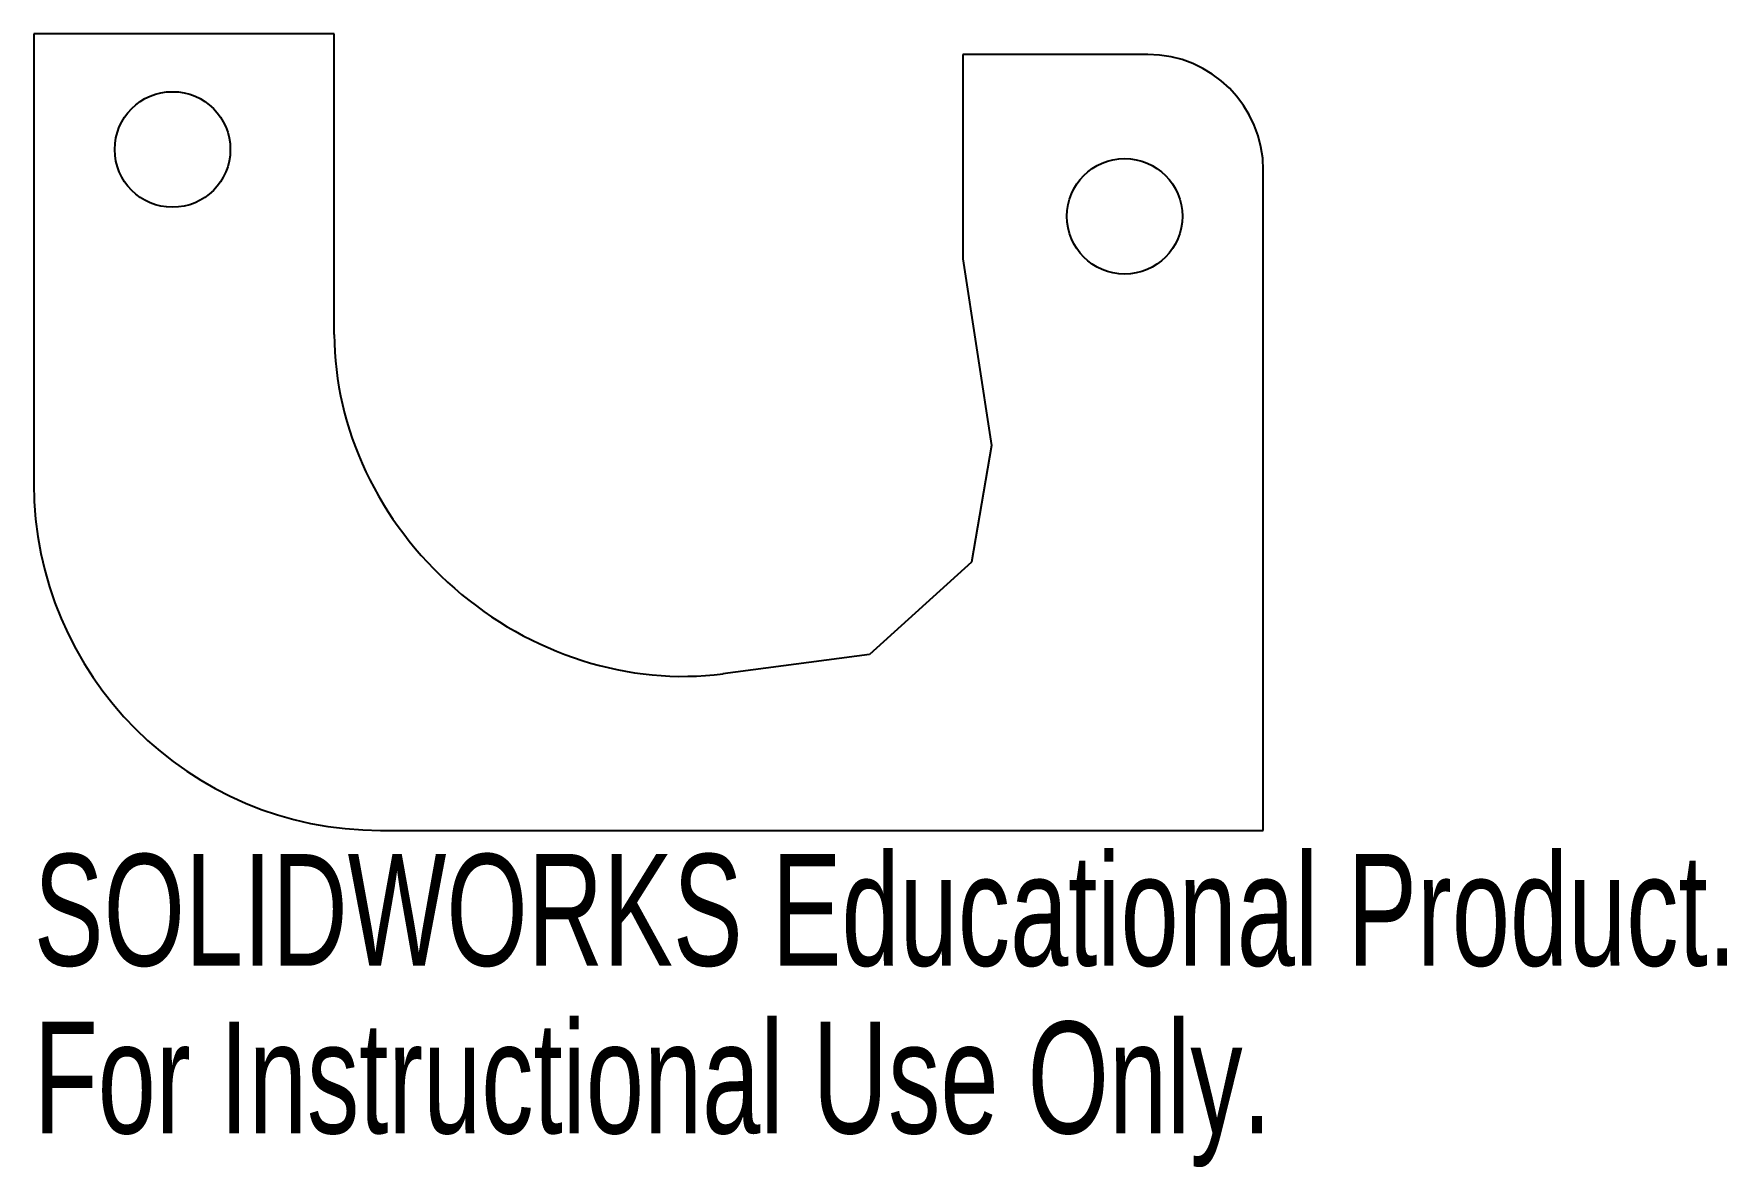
# Model space of a CAD drawing. Header units: millimetres. Extents: x -294.4 to -221.2, y 276.4 to 325.4.
import ezdxf

# ---------------------------------------------------------------- set-up
doc = ezdxf.new("R2010")
doc.units = ezdxf.units.MM
doc.styles.add('SLDTEXTSTYLE0', font='TXT', dxfattribs={"width": 0.7})

msp = doc.modelspace()

# ---------------------------------------------------------------- linework, layer by layer
at = {"color": 7, "linetype": 'Continuous', "lineweight": 25}
for p, q in [((-281.447, 325.414), (-294.447, 325.414)), ((-294.447, 325.414), (-294.447, 305.961)), ((-281.447, 312.414), (-281.447, 325.414)), ((-246.25, 324.524), (-254.25, 324.524)), ((-254.25, 324.524), (-254.25, 315.682)), ((-241.25, 290.961), (-241.25, 319.524)), ((-254.25, 315.682), (-253.014, 307.613)), ((-253.014, 307.613), (-253.874, 302.565)), ((-253.874, 302.565), (-258.295, 298.565)), ((-258.295, 298.565), (-264.628, 297.738)), ((-279.447, 290.961), (-241.25, 290.961))]:
    msp.add_line(p, q, dxfattribs=at)
for centre in [(-288.447, 320.414), (-247.25, 317.524)]:
    msp.add_circle(centre, 2.5, dxfattribs=at)
for centre, radius, start, end in [((-246.25, 319.524), 5, 0, 90), ((-279.447, 305.961), 15, 180, 270)]:
    msp.add_arc(centre, radius, start, end, dxfattribs=at)
msp.add_ellipse((-267.848, 310.961), major_axis=(10.887, -9.107), ratio=0.894774, start_param=3.784149, end_param=5.593992, dxfattribs=at)

# ---------------------------------------------------------------- texts
at = {"color": 7, "linetype": 'Continuous', "char_height": 4.83362, "attachment_point": 1, "style": 'SLDTEXTSTYLE0'}
for s, insert in [('SOLIDWORKS Educational Product.', (-294.447, 289.941)), ('For Instructional Use Only.', (-294.447, 282.691))]:
    msp.add_mtext(s, dxfattribs=dict(at, insert=insert))

doc.saveas('drawing.dxf')
